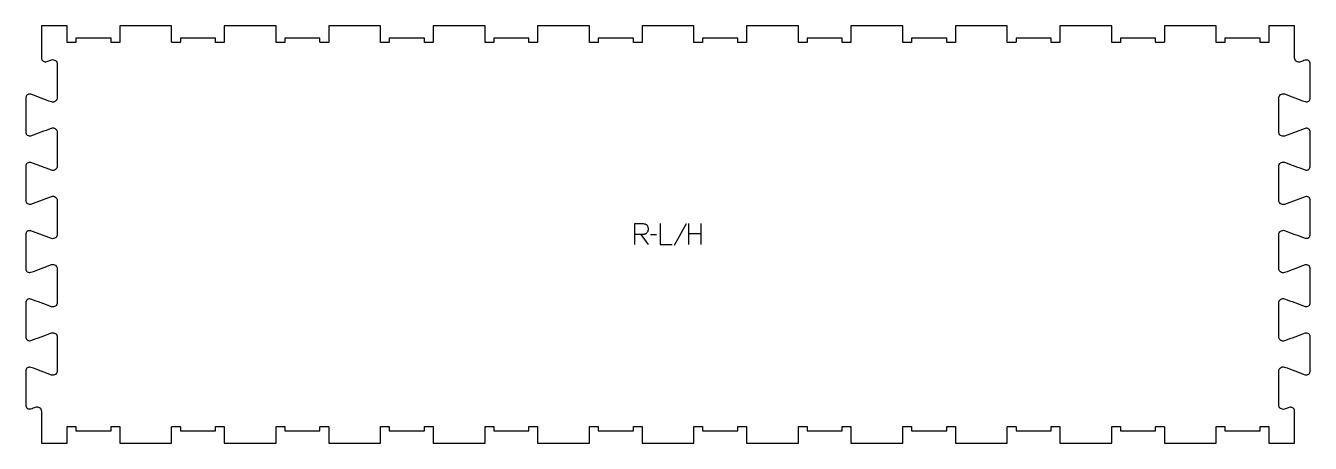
# Model space of a CAD drawing. Extents: x 0 to 1845, y 0 to 600.
import ezdxf

# ---------------------------------------------------------------- set-up
doc = ezdxf.new("R2010")
doc.units = 0
doc.layers.add('1_ANYTOOL_1MMDEEP_LABELS_S', color=2, linetype='CONTINUOUS')
doc.layers.add('4_ANYTOOL_CUTTHROUGH_OUTSI', color=5, linetype='CONTINUOUS')

msp = doc.modelspace()

# ---------------------------------------------------------------- linework, layer by layer
at = {"layer": '1_ANYTOOL_1MMDEEP_LABELS_S'}
for p, q in [((948.398801, 314.9), (931.213087, 284.128571)), ((951.87023, 315.371428), (951.87023, 285.371428)), ((970.17023, 285.371428), (970.17023, 315.371428)), ((883.555944, 299.814285), (894.013087, 285.328571)), ((906.013087, 299.257142), (897.227373, 299.171428)), ((970.17023, 300.671428), (951.87023, 300.671428))]:
    msp.add_line(p, q, dxfattribs=at)
msp.add_lwpolyline([(874.555944, 285.371428), (874.555944, 315.371428), (885.913087, 315.371428, -0.030274), (887.6789, 315.264413, -0.049), (889.400587, 314.88125, -0.050774), (890.73311, 314.288794, -0.06445), (891.891659, 313.410714, -0.0646), (892.78157, 312.274683, -0.052254), (893.386301, 310.959821, -0.050381), (893.775437, 309.267273, -0.031337), (893.884516, 307.528571, -0.040022), (893.774355, 306.154514, -0.042626), (893.439873, 304.817857, -0.04247), (892.871188, 303.528137, -0.036572), (892.105944, 302.342857, -0.051097), (891.164167, 301.328902, -0.061981), (890.022016, 300.553571, -0.061813), (888.713014, 300.077071, -0.049309), (887.327373, 299.9, -0.003273), (886.459722, 299.862308, -0.003121), (885.591659, 299.835714, -0.003882), (884.573877, 299.818794, -0.002215), (883.555944, 299.814285), (874.598801, 299.814285)], format="xyb", dxfattribs=at)
msp.add_lwpolyline([(911.155944, 315.371428), (911.155944, 285.371428), (928.255944, 285.371428)], dxfattribs=at)
at = {"layer": '4_ANYTOOL_CUTTHROUGH_OUTSI'}
msp.add_lwpolyline([(22.612207, 46.137657), (22.613083, 0), (59.613087, 0), (59.613087, 23.75, -0.414214), (59.863087, 24), (71.863087, 24, -0.414214), (72.113087, 23.75), (72.113087, 18), (122.613087, 18), (122.613087, 23.75, -0.414214), (122.863087, 24), (134.863087, 24, -0.414214), (135.113087, 23.75), (135.113087, 0), (209.613087, 0), (209.613087, 23.75, -0.414214), (209.863087, 24), (221.863087, 24, -0.414214), (222.113087, 23.75), (222.113087, 18), (272.613087, 18), (272.613087, 23.75, -0.414214), (272.863087, 24), (284.863087, 24, -0.414214), (285.113087, 23.75), (285.113087, 0), (359.613087, 0), (359.613087, 23.75, -0.414214), (359.863087, 24), (371.863087, 24, -0.414214), (372.113087, 23.75), (372.113087, 18), (422.613087, 18), (422.613087, 23.75, -0.414214), (422.863087, 24), (434.863087, 24, -0.414214), (435.113087, 23.75), (435.113087, 0), (509.613087, 0), (509.613087, 23.75, -0.414214), (509.863087, 24), (521.863087, 24, -0.414214), (522.113087, 23.75), (522.113087, 18), (572.613087, 18), (572.613087, 23.75, -0.414214), (572.863087, 24), (584.863087, 24, -0.414214), (585.113087, 23.75), (585.113087, 0), (659.613087, 0), (659.613087, 23.75, -0.414214), (659.863087, 24), (671.863087, 24, -0.414214), (672.113087, 23.75), (672.113087, 18), (722.613087, 18), (722.613087, 23.75, -0.414214), (722.863087, 24), (734.863087, 24, -0.414214), (735.113087, 23.75), (735.113087, 0), (809.613087, 0), (809.613087, 23.75, -0.414214), (809.863087, 24), (821.863087, 24, -0.414214), (822.113087, 23.75), (822.113087, 18), (872.613087, 18), (872.613087, 23.75, -0.414214), (872.863087, 24), (884.863087, 24, -0.414214), (885.113087, 23.75), (885.113087, 0), (959.613087, 0), (959.613087, 23.75, -0.414214), (959.863087, 24), (971.863087, 24, -0.414214), (972.113087, 23.75), (972.113087, 18), (1022.613087, 18), (1022.613087, 23.75, -0.414214), (1022.863087, 24), (1034.863087, 24, -0.414214), (1035.113087, 23.75), (1035.113087, 0), (1109.613087, 0), (1109.613087, 23.75, -0.414214), (1109.863087, 24), (1121.863087, 24, -0.414214), (1122.113087, 23.75), (1122.113087, 18), (1172.613087, 18), (1172.613087, 23.75, -0.414214), (1172.863087, 24), (1184.863087, 24, -0.414214), (1185.113087, 23.75), (1185.113087, 0), (1259.613087, 0), (1259.613087, 23.75, -0.414214), (1259.863087, 24), (1271.863087, 24, -0.414214), (1272.113087, 23.75), (1272.113087, 18), (1322.613087, 18), (1322.613087, 23.75, -0.414214), (1322.863087, 24), (1334.863087, 24, -0.414214), (1335.113087, 23.75), (1335.113087, 0), (1409.613087, 0), (1409.613087, 23.75, -0.414214), (1409.863087, 24), (1421.863087, 24, -0.414214), (1422.113087, 23.75), (1422.113087, 18), (1472.613087, 18), (1472.613087, 23.75, -0.414214), (1472.863087, 24), (1484.863087, 24, -0.414214), (1485.113087, 23.75), (1485.113087, 0), (1559.613087, 0), (1559.613087, 23.75, -0.414214), (1559.863087, 24), (1571.863087, 24, -0.414214), (1572.113087, 23.75), (1572.113087, 18), (1622.613087, 18), (1622.613087, 23.75, -0.414214), (1622.863087, 24), (1634.863087, 24, -0.414214), (1635.113087, 23.75), (1635.113087, 0), (1709.613087, 0), (1709.613087, 23.75, -0.414214), (1709.863087, 24), (1721.863087, 24, -0.414214), (1722.113087, 23.75), (1722.113087, 18), (1772.613087, 18), (1772.613087, 23.75, -0.414214), (1772.863087, 24), (1784.863087, 24, -0.414214), (1785.113087, 23.75), (1785.113087, 0), (1822.113082, 0), (1822.112045, 46.137059, 0.245332), (1819.648737, 50.854997, 0.245332), (1814.369503, 51.530655), (1807.560528, 49.015294, -0.015604), (1807.545733, 49.010347, -0.237079), (1802.018993, 49.98243, -0.237079), (1799.499808, 54.996762), (1799.500264, 103.502847, -0.237079), (1802.019448, 108.517176, -0.237077), (1807.546042, 109.489261, -0.015611), (1807.560843, 109.484312, 0.000004), (1837.336517, 98.484329, 0.236337), (1842.406246, 99.383351, 0.237079), (1844.723896, 103.996536), (1844.724351, 152.502621, 0.237079), (1842.406702, 157.115804, 0.237104), (1837.322185, 158.009892, -0.000004), (1807.560984, 147.015294, -0.015604), (1807.546188, 147.010347, -0.237079), (1802.019448, 147.98243, -0.237079), (1799.500264, 152.996762), (1799.50072, 201.502847, -0.237079), (1802.019904, 206.517176, -0.237077), (1807.546498, 207.489261, -0.015611), (1807.561299, 207.484312, 0.000004), (1837.336973, 196.484329, 0.236337), (1842.406702, 197.383351, 0.237079), (1844.724351, 201.996536), (1844.724807, 250.502621, 0.237079), (1842.407158, 255.115804, 0.237104), (1837.322641, 256.009892, -0.000004), (1807.56144, 245.015294, -0.015604), (1807.546644, 245.010347, -0.237079), (1802.019904, 245.98243, -0.237079), (1799.50072, 250.996762), (1799.501176, 299.502847, -0.237079), (1802.02036, 304.517176, -0.237077), (1807.546953, 305.489261, -0.015611), (1807.561755, 305.484312, 0.000004), (1837.337428, 294.484329, 0.236337), (1842.407158, 295.38335, 0.237079), (1844.724807, 299.996536), (1844.725263, 348.502621, 0.237079), (1842.407614, 353.115804, 0.237104), (1837.323097, 354.009892), (1807.561895, 343.015294, -0.015604), (1807.5471, 343.010347, -0.237079), (1802.02036, 343.98243, -0.237079), (1799.501176, 348.996762), (1799.501632, 397.502847, -0.237079), (1802.020816, 402.517176, -0.237077), (1807.547409, 403.489261, -0.015611), (1807.562211, 403.484312, 0.000004), (1837.337884, 392.484329, 0.236337), (1842.407614, 393.38335, 0.237079), (1844.725263, 397.996536), (1844.725719, 446.502621, 0.237079), (1842.408069, 451.115804, 0.237104), (1837.323553, 452.009892), (1807.562351, 441.015294, -0.015604), (1807.547556, 441.010347, -0.237079), (1802.020816, 441.98243, -0.237079), (1799.501632, 446.996762), (1799.502087, 495.502847, -0.237079), (1802.021272, 500.517176, -0.237077), (1807.547865, 501.489261, -0.015611), (1807.562666, 501.484312, 0.000004), (1837.33834, 490.484329, 0.236337), (1842.408069, 491.38335, 0.237079), (1844.725719, 495.996536), (1844.726175, 544.502621, 0.237079), (1842.408525, 549.115804, 0.237104), (1837.324009, 550.009892, -0.000017), (1830.529774, 547.499717, -0.245332), (1824.791468, 548.234134, -0.245332), (1822.113968, 553.362343), (1822.113092, 599.5), (1785.113087, 599.5), (1785.113087, 575.75, -0.414214), (1784.863087, 575.5), (1772.863087, 575.5, -0.414214), (1772.613087, 575.75), (1772.613087, 581.5), (1722.113087, 581.5), (1722.113087, 575.75, -0.414214), (1721.863087, 575.5), (1709.863087, 575.5, -0.414214), (1709.613087, 575.75), (1709.613087, 599.5), (1635.113087, 599.5), (1635.113087, 575.75, -0.414214), (1634.863087, 575.5), (1622.863087, 575.5, -0.414214), (1622.613087, 575.75), (1622.613087, 581.5), (1572.113087, 581.5), (1572.113087, 575.75, -0.414214), (1571.863087, 575.5), (1559.863087, 575.5, -0.414214), (1559.613087, 575.75), (1559.613087, 599.5), (1485.113087, 599.5), (1485.113087, 575.75, -0.414214), (1484.863087, 575.5), (1472.863087, 575.5, -0.414214), (1472.613087, 575.75), (1472.613087, 581.5), (1422.113087, 581.5), (1422.113087, 575.75, -0.414214), (1421.863087, 575.5), (1409.863087, 575.5, -0.414214), (1409.613087, 575.75), (1409.613087, 599.5), (1335.113087, 599.5), (1335.113087, 575.75, -0.414214), (1334.863087, 575.5), (1322.863087, 575.5, -0.414214), (1322.613087, 575.75), (1322.613087, 581.5), (1272.113087, 581.5), (1272.113087, 575.75, -0.414214), (1271.863087, 575.5), (1259.863087, 575.5, -0.414214), (1259.613087, 575.75), (1259.613087, 599.5), (1185.113087, 599.5), (1185.113087, 575.75, -0.414214), (1184.863087, 575.5), (1172.863087, 575.5, -0.414214), (1172.613087, 575.75), (1172.613087, 581.5), (1122.113087, 581.5), (1122.113087, 575.75, -0.414214), (1121.863087, 575.5), (1109.863087, 575.5, -0.414214), (1109.613087, 575.75), (1109.613087, 599.5), (1035.113087, 599.5), (1035.113087, 575.75, -0.414214), (1034.863087, 575.5), (1022.863087, 575.5, -0.414214), (1022.613087, 575.75), (1022.613087, 581.5), (972.113087, 581.5), (972.113087, 575.75, -0.414214), (971.863087, 575.5), (959.863087, 575.5, -0.414214), (959.613087, 575.75), (959.613087, 599.5), (885.113087, 599.5), (885.113087, 575.75, -0.414214), (884.863087, 575.5), (872.863087, 575.5, -0.414214), (872.613087, 575.75), (872.613087, 581.5), (822.113087, 581.5), (822.113087, 575.75, -0.414214), (821.863087, 575.5), (809.863087, 575.5, -0.414214), (809.613087, 575.75), (809.613087, 599.5), (735.113087, 599.5), (735.113087, 575.75, -0.414214), (734.863087, 575.5), (722.863087, 575.5, -0.414214), (722.613087, 575.75), (722.613087, 581.5), (672.113087, 581.5), (672.113087, 575.75, -0.414214), (671.863087, 575.5), (659.863087, 575.5, -0.414214), (659.613087, 575.75), (659.613087, 599.5), (585.113087, 599.5), (585.113087, 575.75, -0.414214), (584.863087, 575.5), (572.863087, 575.5, -0.414214), (572.613087, 575.75), (572.613087, 581.5), (522.113087, 581.5), (522.113087, 575.75, -0.414214), (521.863087, 575.5), (509.863087, 575.5, -0.414214), (509.613087, 575.75), (509.613087, 599.5), (435.113087, 599.5), (435.113087, 575.75, -0.414214), (434.863087, 575.5), (422.863087, 575.5, -0.414214), (422.613087, 575.75), (422.613087, 581.5), (372.113087, 581.5), (372.113087, 575.75, -0.414214), (371.863087, 575.5), (359.863087, 575.5, -0.414214), (359.613087, 575.75), (359.613087, 599.5), (285.113087, 599.5), (285.113087, 575.75, -0.414214), (284.863087, 575.5), (272.863087, 575.5, -0.414214), (272.613087, 575.75), (272.613087, 581.5), (222.113087, 581.5), (222.113087, 575.75, -0.414214), (221.863087, 575.5), (209.863087, 575.5, -0.414214), (209.613087, 575.75), (209.613087, 599.5), (135.113087, 599.5), (135.113087, 575.75, -0.414214), (134.863087, 575.5), (122.863087, 575.5, -0.414214), (122.613087, 575.75), (122.613087, 581.5), (72.113087, 581.5), (72.113087, 575.75, -0.414214), (71.863087, 575.5), (59.863087, 575.5, -0.414214), (59.613087, 575.75), (59.613087, 599.5), (22.613093, 599.5), (22.614129, 553.362941, 0.522087), (30.356671, 547.969345), (37.165647, 550.484706, -0.015604), (37.180442, 550.489653, -0.237079), (42.707182, 549.51757, -0.237079), (45.226366, 544.503238), (45.22591, 495.997153, -0.237079), (42.706726, 490.982824, -0.237077), (37.180133, 490.010739, -0.015611), (37.165331, 490.015688, 0.000004), (7.389658, 501.015671, 0.236337), (2.319928, 500.116649, 0.237079), (0.002279, 495.503464), (0.001823, 446.997379, 0.237079), (2.319473, 442.384196, 0.237104), (7.403989, 441.490108, -0.000004), (37.165191, 452.484706, -0.015604), (37.179986, 452.489653, -0.237079), (42.706726, 451.51757, -0.237079), (45.22591, 446.503238), (45.225455, 397.997153, -0.237079), (42.706271, 392.982824, -0.237077), (37.179677, 392.010739, -0.015611), (37.164876, 392.015688), (7.389202, 403.015671, 0.236337), (2.319473, 402.116649, 0.237079), (0.001823, 397.503464), (0.001367, 348.997379, 0.237079), (2.319017, 344.384196, 0.237104), (7.403533, 343.490108), (37.164735, 354.484706, -0.015604), (37.17953, 354.489653, -0.237079), (42.706271, 353.51757, -0.237079), (45.225455, 348.503238), (45.224999, 299.997153, -0.237079), (42.705815, 294.982824, -0.237077), (37.179221, 294.010739, -0.015611), (37.16442, 294.015688), (7.388746, 305.015671, 0.236337), (2.319017, 304.11665, 0.237079), (0.001367, 299.503464), (0.000912, 250.997379, 0.237079), (2.318561, 246.384196, 0.237104), (7.403078, 245.490108, -0.000004), (37.164279, 256.484706, -0.015604), (37.179075, 256.489653, -0.237079), (42.705815, 255.51757, -0.237079), (45.224999, 250.503238), (45.224543, 201.997153, -0.237079), (42.705359, 196.982824, -0.237077), (37.178765, 196.010739, -0.015611), (37.163964, 196.015688, 0.000004), (7.38829, 207.015671, 0.236337), (2.318561, 206.11665, 0.237079), (0.000912, 201.503464), (0.000456, 152.997379, 0.237079), (2.318105, 148.384196, 0.237104), (7.402622, 147.490108, -0.000004), (37.163824, 158.484706, -0.015604), (37.178619, 158.489653, -0.237079), (42.705359, 157.51757, -0.237079), (45.224543, 152.503238), (45.224087, 103.997153, -0.237079), (42.704903, 98.982824, -0.237077), (37.17831, 98.010739, -0.015611), (37.163508, 98.015688, 0.000004), (7.387835, 109.015671, 0.236337), (2.318105, 108.11665, 0.237079), (0.000456, 103.503464), (0, 54.997379, 0.237079), (2.317649, 50.384196, 0.237104), (7.402166, 49.490108, -0.000017), (14.1964, 52.000283, -0.522088)], format="xyb", close=True, dxfattribs=at)

doc.saveas('drawing.dxf')
